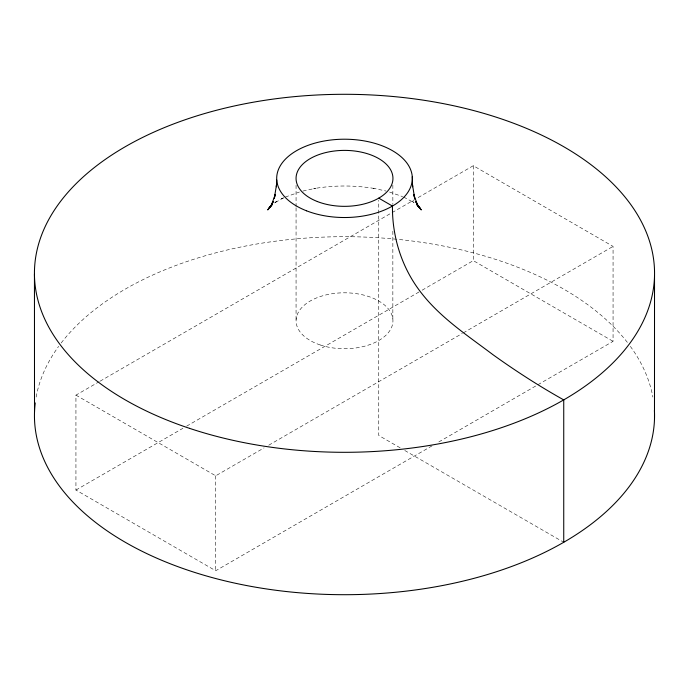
<?xml version="1.0" encoding="UTF-8"?>
<svg xmlns="http://www.w3.org/2000/svg" width="689" height="689" viewBox="0 0 689 689"><rect width="100%" height="100%" fill="white"/><g stroke="black" fill="none" stroke-linecap="round" stroke-linejoin="round"><path stroke-width="0.52" stroke-dasharray="3.44 2.58" d="M274.567 202.945L276.556 201.472L274.885 202.661M275.376 202.445L283.584 197.846M432.02 445.861L215.7 570.759L75.936 490.06L75.936 395.133L99.199 381.697M100.129 381.163L473.3 165.713L613.064 246.404L613.064 341.339L437.593 442.648M75.936 490.06L182.955 428.274M186.676 426.129L421.186 290.732M422.116 290.198L473.3 260.64L613.064 341.339M75.936 395.133L215.7 475.823L264.085 447.884M268.744 445.197L462.31 333.442M463.241 332.908L613.064 246.404M283.403 197.889L281.491 198.794L283.412 197.932M285.332 197.063L299.422 192.042M302.927 191.06L315.665 188.243L313.728 188.631C334.044 185.126 354.956 185.126 375.272 188.631L373.335 188.243L386.073 191.06M389.578 192.042L402.669 196.658M403.668 197.063L413.624 202.445M400.137 447.824L378.752 435.474L378.752 200.292M404.787 450.503L562.81 541.743M414.115 202.661L412.444 201.472L414.433 202.945M473.3 165.713L473.3 260.64M392.851 185.152L392.851 204.426M392.851 231.194L392.851 318.99M296.063 185.263L296.063 206.683M296.063 207.751L296.063 320.17M215.7 475.823L215.7 570.759M36.138 397.053A310.05 179.002 0 0 1 58.66 346.352M61.166 343.001A310.05 179.002 0 0 1 344.5 236.697A310.05 179.002 0 0 1 627.834 343.001M630.34 346.352A310.05 179.002 0 0 1 652.862 397.053M320.282 344.991A48.445 27.973 0 0 0 392.945 320.764A48.445 27.973 0 0 0 320.282 296.546A48.445 27.973 0 0 0 320.282 344.991"/><path stroke-width="1.03" d="M654.49 419.127L654.524 275.764M276.737 179.984L276.41 186.805L276.496 184.885L274.3 198.389L275.307 194.436L271.199 205.606L267.685 209.912L272.431 203.755M272.534 203.643L270.088 207.096L273.352 201.515L271.199 205.606L272.517 204.288M272.508 204.271L269.106 207.578L271.414 205.477M378.752 198.148L392.454 206.054C392.101 236.138 401.377 266.324 419.455 290.474C439.048 316.88 466.996 335.104 492.919 354.663A738.952 426.637 60 0 0 563.74 399.904M417.586 205.477L419.894 207.578L416.492 204.271M416.483 204.288L421.315 209.912L416.569 203.755M416.466 203.643L418.912 207.096L415.648 201.515L417.801 205.606L413.693 194.436L414.7 198.389L412.504 184.885L412.59 186.805L412.263 176.746M34.45 274.119L34.51 412.272M563.74 399.878L563.74 542.277M654.412 410.377A310.05 179.002 0 0 1 338.041 594.667A310.05 179.002 0 0 1 35.242 402.927M189.475 428.325A310.05 179.002 0 0 0 654.55 273.3A310.05 179.002 0 0 0 189.475 118.275A310.05 179.002 0 0 0 189.475 428.325M306.484 210.791A67.823 39.161 0 0 0 412.151 181.164A67.823 39.161 0 0 0 314.864 143.148A67.823 39.161 0 0 0 306.484 210.791M317.345 201.532A48.445 27.973 0 0 0 392.825 180.363A48.445 27.973 0 0 0 323.33 153.208A48.445 27.973 0 0 0 317.345 201.532"/></g></svg>
